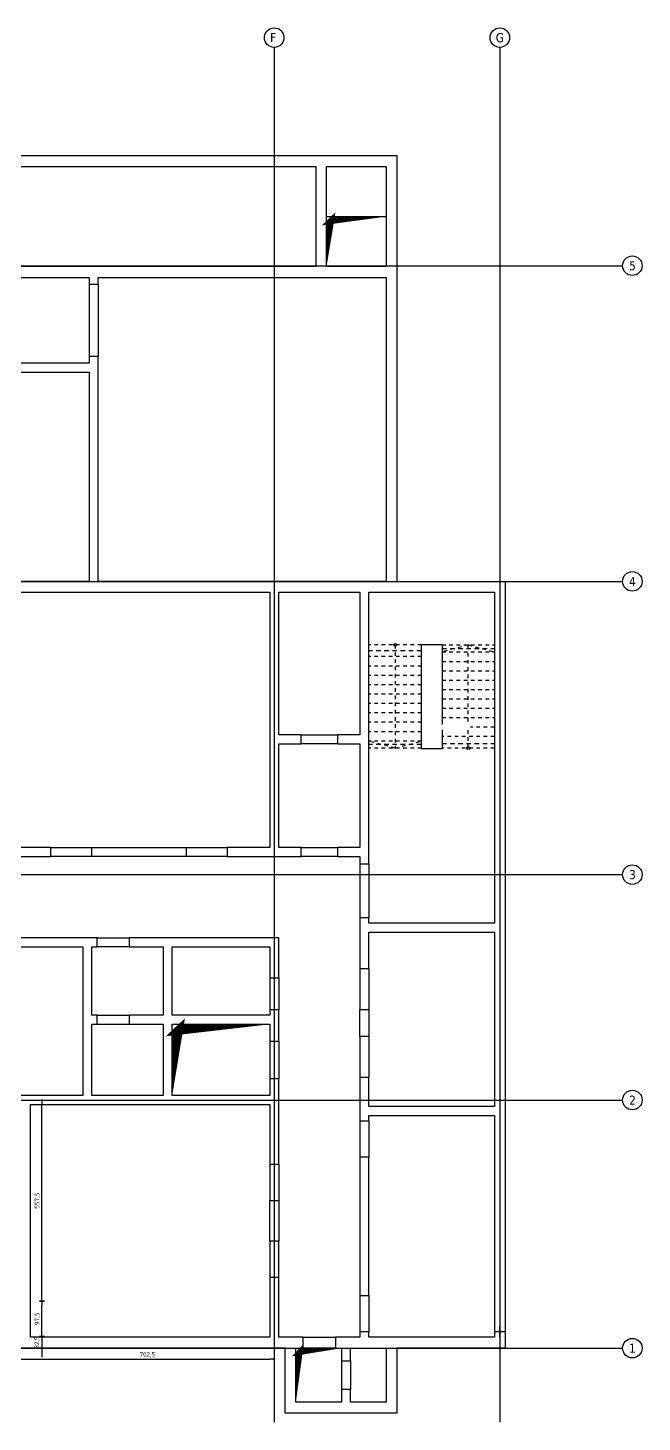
# Model space of a CAD drawing. Extents: x -169 to 69, y -7 to 55.
# Drawn here: x -68.16 to -51.14, y 4.74 to 43.38 of the extents above; entities that cross this region are included whole.
import ezdxf

# ---------------------------------------------------------------- set-up
doc = ezdxf.new("R2010")
doc.units = 0
doc.header["$LTSCALE"] = 0.5
for name, pattern in [('AUSGEZOGEN', [1000.01, 1000, 0.01]), ('DOT', [0.175, 0.05, -0.125]), ('HIDDEN', [0.375, 0.25, -0.125])]:
    doc.linetypes.add(name, pattern=pattern)
for name, color, linetype in [('ACHSEN', 7, 'Continuous'), ('AFU', 7, 'Continuous'), ('BETON', 7, 'Continuous'), ('DRUEBER', 7, 'Continuous'), ('grau_dunkel', 7, 'Continuous'), ('MASSE', 7, 'Continuous'), ('OBJEKT', 7, 'Continuous'), ('SFP_Achsen', 7, 'Continuous'), ('VERDECKT', 7, 'Continuous')]:
    doc.layers.add(name, color=color, linetype=linetype)
doc.styles.add('helv', font='tahoma.ttf')
doc.styles.add('txt', font='isocp.shx')
doc.linetypes.add('AFU_50M', pattern='A,0.45,["/",Standard,S=0.2,R=0,X=-0.01,Y=-0.1],0.07,["/",Standard,S=0.2,R=0,X=-0.01,Y=-0.1],0.45', length=0.97)
doc.dimstyles.new('DOT_I', dxfattribs={"dimscale": 0.5, "dimtxt": 0.25, "dimasz": 0.25, "dimexe": 0.1, "dimexo": 0.3, "dimgap": 0.1, "dimtad": 1, "dimdec": 3, "dimzin": 3, "dimtxsty": 'txt', "dimblk": 'DOT', "dimblk1": 'DOT', "dimblk2": 'DOT', "dimsah": 1, "dimcen": 0.1, "dimse1": 1, "dimse2": 1, "dimazin": 0, "dimtfac": 1, "dimtdec": 4, "dimtix": 1, "dimtmove": 2, "dimatfit": 3, "dimfxl": 0, "dimtvp": 1, "dimtolj": 1, "dimtzin": 0, "dimarcsym": 0})

# ---------------------------------------------------------------- blocks, each defined once
blk = doc.blocks.new('DOT')
at = {"layer": 'MASSE', "color": 7, "linetype": 'Continuous'}
for p, q in [((0, 0), (-1, 0)), ((0, 0.54), (0, -0.54))]:
    blk.add_line(p, q, dxfattribs=at)
at = {"layer": 'MASSE', "color": 7, "linetype": 'Continuous', "const_width": 0.2}
blk.add_lwpolyline([(-0.1, 0, 1), (0.1, 0, 1)], format="xyb", close=True, dxfattribs=at)
blk = doc.blocks.new('*D175')
at = {"layer": 'Defpoints', "color": 0, "linetype": 'AUSGEZOGEN', "transparency": 16777216}
for p in [(-68.357, 6.479), (-61.332, 6.479), (-61.332, 6.479)]:
    blk.add_point(p, dxfattribs=at)
at = {"layer": 'MASSE', "color": 0, "linetype": 'AUSGEZOGEN', "lineweight": -2, "transparency": 16777216}
blk.add_line((-68.232, 6.479), (-61.457, 6.479), dxfattribs=at)
at = {"layer": 'MASSE', "color": 0, "linetype": 'AUSGEZOGEN', "lineweight": -2, "transparency": 16777216, "xscale": 0.125, "yscale": 0.125, "zscale": 0.125, "rotation": 180}
blk.add_blockref('DOT', (-68.357, 6.479), dxfattribs=at)
at = {"layer": 'MASSE', "color": 0, "linetype": 'AUSGEZOGEN', "lineweight": -2, "transparency": 16777216, "xscale": 0.125, "yscale": 0.125, "zscale": 0.125}
blk.add_blockref('DOT', (-61.332, 6.479), dxfattribs=at)
at = {"layer": 'MASSE', "color": 0, "linetype": 'AUSGEZOGEN', "transparency": 16777216, "insert": (-64.844, 6.601), "char_height": 0.125, "attachment_point": 5, "style": 'txt'}
blk.add_mtext('\\A1;702,5', dxfattribs=at)
blk = doc.blocks.new('*D176')
at = {"layer": 'Defpoints', "color": 0, "linetype": 'AUSGEZOGEN', "transparency": 16777216}
for p in [(-67.765, 7.113), (-67.765, 6.788), (-67.765, 6.788)]:
    blk.add_point(p, dxfattribs=at)
at = {"layer": 'MASSE', "color": 0, "linetype": 'AUSGEZOGEN', "lineweight": -2, "transparency": 16777216}
for p, q in [((-67.765, 7.238), (-67.765, 7.363)), ((-67.765, 7.113), (-67.765, 6.788)), ((-67.765, 6.663), (-67.765, 6.538))]:
    blk.add_line(p, q, dxfattribs=at)
at = {"layer": 'MASSE', "color": 0, "linetype": 'AUSGEZOGEN', "lineweight": -2, "transparency": 16777216, "xscale": 0.125, "yscale": 0.125, "zscale": 0.125}
for p, rotation in [((-67.765, 7.113), 270), ((-67.765, 6.788), 90)]:
    blk.add_blockref('DOT', p, dxfattribs=dict(at, rotation=rotation))
at = {"layer": 'MASSE', "color": 0, "linetype": 'AUSGEZOGEN', "transparency": 16777216, "insert": (-67.896, 6.945), "char_height": 0.125, "attachment_point": 5, "rotation": 90, "style": 'txt'}
blk.add_mtext('\\A1;32,5', dxfattribs=at)
blk = doc.blocks.new('*D177')
at = {"layer": 'Defpoints', "color": 0, "linetype": 'AUSGEZOGEN', "transparency": 16777216}
for p in [(-67.765, 8.088), (-67.765, 8.088), (-67.765, 7.113)]:
    blk.add_point(p, dxfattribs=at)
at = {"layer": 'MASSE', "color": 0, "linetype": 'AUSGEZOGEN', "lineweight": -2, "transparency": 16777216}
blk.add_line((-67.765, 7.238), (-67.765, 7.963), dxfattribs=at)
at = {"layer": 'MASSE', "color": 0, "linetype": 'AUSGEZOGEN', "lineweight": -2, "transparency": 16777216, "xscale": 0.125, "yscale": 0.125, "zscale": 0.125}
for p, rotation in [((-67.765, 8.088), 90), ((-67.765, 7.113), 270)]:
    blk.add_blockref('DOT', p, dxfattribs=dict(at, rotation=rotation))
at = {"layer": 'MASSE', "color": 0, "linetype": 'AUSGEZOGEN', "transparency": 16777216, "insert": (-67.887, 7.6), "char_height": 0.125, "attachment_point": 5, "rotation": 90, "style": 'txt'}
blk.add_mtext('\\A1;97,5', dxfattribs=at)
blk = doc.blocks.new('*D178')
at = {"layer": 'Defpoints', "color": 0, "linetype": 'AUSGEZOGEN', "transparency": 16777216}
for p in [(-67.765, 13.663), (-67.765, 13.663), (-67.765, 8.088)]:
    blk.add_point(p, dxfattribs=at)
at = {"layer": 'MASSE', "color": 0, "linetype": 'AUSGEZOGEN', "lineweight": -2, "transparency": 16777216}
blk.add_line((-67.765, 8.213), (-67.765, 13.538), dxfattribs=at)
at = {"layer": 'MASSE', "color": 0, "linetype": 'AUSGEZOGEN', "lineweight": -2, "transparency": 16777216, "xscale": 0.125, "yscale": 0.125, "zscale": 0.125}
for p, rotation in [((-67.765, 13.663), 90), ((-67.765, 8.088), 270)]:
    blk.add_blockref('DOT', p, dxfattribs=dict(at, rotation=rotation))
at = {"layer": 'MASSE', "color": 0, "linetype": 'AUSGEZOGEN', "transparency": 16777216, "insert": (-67.887, 10.875), "char_height": 0.125, "attachment_point": 5, "rotation": 90, "style": 'txt'}
blk.add_mtext('\\A1;557,5', dxfattribs=at)

msp = doc.modelspace()

# ---------------------------------------------------------------- linework, layer by layer
at = {"layer": 'ACHSEN', "color": 140, "linetype": 'AUSGEZOGEN'}
for p, q in [((-61.33193, 42.83815), (-61.33193, 4.738)), ((-55.08193, 42.83815), (-55.08193, 4.738)), ((-95.63193, 36.788), (-51.68193, 36.788)), ((-95.63193, 28.038), (-51.68193, 28.038)), ((-95.63193, 19.913), (-51.68193, 19.913)), ((-95.63193, 13.663), (-51.68193, 13.663)), ((-95.63193, 6.788), (-51.68193, 6.788))]:
    msp.add_line(p, q, dxfattribs=at)
at = {"layer": 'AFU', "color": 1, "linetype": 'AUSGEZOGEN'}
msp.add_line((-55.08193, 7.088), (-55.08193, 7.388), dxfattribs=at)
at = {"layer": 'AFU', "color": 8, "linetype": 'AFU_50M'}
msp.add_line((-54.93193, 7.238), (-55.23193, 7.238), dxfattribs=at)
at = {"layer": 'BETON', "color": 6, "linetype": 'AUSGEZOGEN', "lineweight": -2}
for points in [[(-90.72193, 35.823), (-90.72193, 35.823), (-90.72193, 38.423), (-82.65193, 38.423), (-82.65193, 36.763), (-76.11193, 36.763), (-76.11193, 39.838), (-57.93193, 39.838), (-57.93193, 28.038), (-54.93193, 28.038), (-54.93193, 6.788), (-57.93193, 6.788), (-57.93193, 4.988), (-61.03193, 4.988), (-61.03193, 6.788), (-93.98193, 6.788), (-93.98193, 20.963), (-93.93193, 20.963), (-93.93193, 35.823)], [(-68.70693, 39.538), (-60.18193, 39.538), (-60.18193, 36.763), (-68.70693, 36.763)], [(-68.95693, 36.463), (-66.45693, 36.463), (-66.45693, 36.278), (-66.20693, 36.278), (-66.20693, 36.463), (-58.23193, 36.463), (-58.23193, 28.038), (-66.20693, 28.038), (-66.20693, 34.268), (-66.45693, 34.268), (-66.45693, 34.088), (-68.95693, 34.088)], [(-68.70693, 33.838), (-66.45693, 33.838), (-66.45693, 28.038), (-68.70693, 28.038)], [(-68.70693, 27.738), (-61.45693, 27.738), (-61.45693, 20.663), (-62.63693, 20.663), (-62.63693, 20.413), (-60.58693, 20.413), (-60.58693, 20.663), (-61.20693, 20.663), (-61.20693, 23.538), (-60.58693, 23.538), (-60.58693, 23.788), (-61.20693, 23.788), (-61.20693, 27.738), (-58.95693, 27.738), (-58.95693, 23.788), (-59.57693, 23.788), (-59.57693, 23.538), (-58.95693, 23.538), (-58.95693, 20.663), (-59.57693, 20.663), (-59.57693, 20.413), (-58.95693, 20.413), (-58.95693, 20.213), (-58.70693, 20.213), (-58.70693, 27.738), (-55.23193, 27.738), (-55.23193, 18.563), (-58.70693, 18.563), (-58.70693, 18.713), (-58.95693, 18.713), (-58.95693, 17.313), (-58.70693, 17.313), (-58.70693, 18.313), (-55.23193, 18.313), (-55.23193, 13.488), (-58.70693, 13.488), (-58.70693, 14.288), (-58.95693, 14.288), (-58.95693, 13.088), (-58.70693, 13.088), (-58.70693, 13.238), (-55.23193, 13.238), (-55.23193, 7.088), (-58.70693, 7.088), (-58.70693, 7.238), (-58.95693, 7.238), (-58.95693, 7.088), (-59.63193, 7.088), (-59.63193, 6.788), (-59.46693, 6.788), (-59.46693, 6.438), (-59.21693, 6.438), (-59.21693, 6.788), (-58.23193, 6.788), (-58.23193, 5.288), (-59.21693, 5.288), (-59.21693, 5.638), (-59.46693, 5.638), (-59.46693, 5.28801), (-60.73193, 5.28802), (-60.73193, 6.788), (-60.53193, 6.788), (-60.53193, 7.088), (-61.20693, 7.088), (-61.20693, 8.743), (-61.45693, 8.743), (-61.45693, 7.088), (-68.08193, 7.088), (-68.08193, 13.538), (-61.45693, 13.538), (-61.45693, 11.888), (-61.20693, 11.888), (-61.20693, 14.248), (-61.45693, 14.248), (-61.45693, 13.788), (-64.15693, 13.788), (-64.15693, 15.763), (-61.45693, 15.763), (-61.45693, 15.298), (-61.20693, 15.298), (-61.20693, 16.163), (-61.45693, 16.163), (-61.45693, 16.013), (-64.15693, 16.01299), (-64.15693, 17.913), (-61.45693, 17.913), (-61.45693, 17.048), (-61.20693, 17.048), (-61.20693, 18.163), (-65.34693, 18.163), (-65.34693, 17.913), (-64.40693, 17.91292), (-64.40693, 16.013), (-65.34693, 16.013), (-65.34693, 15.763), (-64.40693, 15.763), (-64.40693, 13.788), (-66.38193, 13.788), (-66.38193, 15.763), (-66.23193, 15.763), (-66.23193, 16.013), (-66.38193, 16.013), (-66.38193, 17.913), (-66.23193, 17.913), (-66.23193, 18.163), (-68.70693, 18.163)], [(-68.70693, 20.413), (-67.52193, 20.413), (-67.52193, 20.663), (-68.70693, 20.663)], [(-68.70693, 17.913), (-66.63193, 17.913), (-66.63193, 13.788), (-68.70693, 13.788)]]:
    msp.add_lwpolyline(points, dxfattribs=at)
for points in [[(-59.88193, 39.538), (-58.23193, 39.538), (-58.23193, 36.763), (-59.88193, 36.763)], [(-66.38693, 20.663), (-63.77193, 20.663), (-63.77193, 20.413), (-66.38693, 20.413)], [(-58.95693, 16.178), (-58.70693, 16.178), (-58.70693, 15.423), (-58.95693, 15.423)], [(-58.70693, 12.078), (-58.95693, 12.078), (-58.95693, 8.248), (-58.70693, 8.248)], [(-61.45693, 10.878), (-61.20693, 10.878), (-61.20693, 9.753), (-61.45693, 9.753)]]:
    msp.add_lwpolyline(points, close=True, dxfattribs=at)
at = {"layer": 'DRUEBER', "color": 7, "linetype": 'DOT'}
for p, q in [((-57.25693, 26.278), (-58.70693, 26.278)), ((-57.98193, 26.278), (-57.98193, 23.418)), ((-56.68193, 26.278), (-55.23193, 26.278)), ((-55.95693, 26.278), (-56.68193, 26.083)), ((-55.95693, 24.15857), (-55.95693, 26.278)), ((-55.95693, 26.278), (-55.23193, 26.083)), ((-57.25693, 25.953), (-58.70693, 25.953)), ((-56.68193, 26.083), (-55.23193, 26.083)), ((-57.25693, 25.693), (-58.70693, 25.693)), ((-56.68193, 25.823), (-55.23193, 25.823)), ((-56.68193, 25.563), (-55.23193, 25.563)), ((-57.25693, 25.433), (-58.70693, 25.433)), ((-57.25693, 25.173), (-58.70693, 25.173)), ((-56.68193, 25.303), (-55.23193, 25.303)), ((-57.25693, 24.913), (-58.70693, 24.913)), ((-56.68193, 25.043), (-55.23193, 25.043)), ((-56.68193, 24.783), (-55.23193, 24.783)), ((-57.25693, 24.653), (-58.70693, 24.653)), ((-57.25693, 24.393), (-58.70693, 24.393)), ((-56.68193, 24.523), (-55.23193, 24.523)), ((-57.25693, 24.133), (-58.70693, 24.133)), ((-56.68193, 24.263), (-55.23193, 24.263)), ((-55.95693, 23.418), (-55.95693, 23.99686)), ((-55.23193, 24.003), (-55.89507, 24.003)), ((-57.25693, 23.873), (-58.70693, 23.873)), ((-57.25693, 23.613), (-58.70693, 23.613)), ((-57.98193, 23.418), (-58.70693, 23.613)), ((-57.98193, 23.418), (-57.25693, 23.613)), ((-55.23193, 23.743), (-56.68193, 23.743)), ((-57.25693, 23.418), (-58.70693, 23.418)), ((-55.23193, 23.418), (-56.68193, 23.418))]:
    msp.add_line(p, q, dxfattribs=at)
at = {"layer": 'grau_dunkel', "color": 21}
for points in [[(-59.88193, 36.763, 0, 0.22585, 0), (-59.76938, 38.13879, 0, 0, 0), (-59.87455, 38.03787, 0.22076, 0, 0), (-58.23193, 38.148, 0, 0, 0)], [(-61.45693, 15.763, 0, 0.30999, 0), (-64.14803, 15.60826, 0, 0, 0), (-63.99644, 15.74987, 0.32206, 0, 0), (-64.15693, 13.788, 0, 0, 0)], [(-60.73193, 5.28802, 0, 0.20174, 0), (-60.63129, 6.78122, 0, 0, 0), (-60.72352, 6.6852, 0.20628, 0, 0), (-59.46693, 6.788, 0, 0, 0)]]:
    msp.add_lwpolyline(points, format="xyseb", dxfattribs=at)
at = {"layer": 'OBJEKT', "color": 7, "linetype": 'AUSGEZOGEN'}
for p, q in [((-59.88193, 38.148), (-58.23193, 38.148)), ((-66.45693, 36.278), (-66.45693, 34.268)), ((-66.20693, 36.278), (-66.20693, 34.268)), ((-57.25693, 26.288), (-57.25693, 23.408)), ((-57.25693, 26.288), (-56.68193, 26.288)), ((-56.68193, 26.288), (-56.68193, 24.07514)), ((-60.58693, 23.788), (-59.57693, 23.788)), ((-56.68193, 23.92491), (-56.68193, 23.408)), ((-59.57693, 23.538), (-60.58693, 23.538)), ((-57.25693, 23.408), (-56.68193, 23.408)), ((-67.52193, 20.663), (-66.38693, 20.663)), ((-63.77193, 20.663), (-62.63693, 20.663)), ((-60.58693, 20.663), (-59.57693, 20.663)), ((-66.38693, 20.413), (-67.52193, 20.413)), ((-62.63693, 20.413), (-63.77193, 20.413)), ((-59.57693, 20.413), (-60.58693, 20.413)), ((-58.95693, 20.213), (-58.95693, 18.713)), ((-58.70693, 20.213), (-58.70693, 18.713)), ((-66.23193, 18.163), (-65.34693, 18.163)), ((-65.34693, 17.913), (-66.23193, 17.913)), ((-61.45693, 17.048), (-61.45693, 16.163)), ((-61.20693, 17.048), (-61.20693, 16.163)), ((-58.95693, 17.313), (-58.95693, 16.178)), ((-58.70693, 17.313), (-58.70693, 16.178)), ((-66.23193, 16.013), (-65.34693, 16.013)), ((-66.23193, 15.763), (-65.34693, 15.763)), ((-61.45693, 15.298), (-61.45693, 14.248)), ((-61.20693, 15.298), (-61.20693, 14.248)), ((-58.95693, 15.423), (-58.95693, 14.288)), ((-58.70693, 15.423), (-58.70693, 14.288)), ((-58.95693, 13.088), (-58.95693, 12.078)), ((-58.70693, 13.088), (-58.70693, 12.078)), ((-61.45693, 11.888), (-61.45693, 10.878)), ((-61.20693, 11.888), (-61.20693, 10.878)), ((-61.45693, 9.753), (-61.45693, 8.743)), ((-61.20693, 8.743), (-61.20693, 9.753)), ((-58.95693, 8.248), (-58.95693, 7.238)), ((-58.70693, 8.248), (-58.70693, 7.238)), ((-60.53193, 7.088), (-59.63193, 7.088)), ((-59.63193, 6.788), (-60.53193, 6.788)), ((-59.46693, 6.438), (-59.46693, 5.638)), ((-59.21693, 6.438), (-59.21693, 5.638))]:
    msp.add_line(p, q, dxfattribs=at)
for centre in [(-57.98193, 26.278), (-55.95693, 23.418)]:
    msp.add_circle(centre, 0.04, dxfattribs=at)
at = {"layer": 'SFP_Achsen', "color": 7, "linetype": 'AUSGEZOGEN'}
for centre in [(-61.33193, 43.10862), (-55.08193, 43.10862), (-51.41145, 36.788), (-51.41145, 28.038), (-51.41145, 19.913), (-51.41145, 13.663), (-51.41145, 6.788)]:
    msp.add_circle(centre, 0.27048, dxfattribs=at)
at = {"layer": 'VERDECKT', "color": 7, "linetype": 'HIDDEN'}
for p, q in [((-57.25693, 26.11432), (-58.70693, 26.11432)), ((-56.68193, 26.18167), (-55.23193, 26.18167)), ((-57.25693, 23.51432), (-58.70693, 23.51432)), ((-56.68193, 23.548), (-55.23193, 23.548))]:
    msp.add_line(p, q, dxfattribs=at)

# ---------------------------------------------------------------- texts
at = {"layer": 'SFP_Achsen', "color": 6, "linetype": 'AUSGEZOGEN', "style": 'helv'}
for s, p in [('F', (-61.44598, 42.98424)), ('G', (-55.19598, 42.98424)), ('5', (-51.50207, 36.66179)), ('4', (-51.50207, 27.91179)), ('3', (-51.50207, 19.78679)), ('2', (-51.50207, 13.53679)), ('1', (-51.50207, 6.66179))]:
    msp.add_text(s, height=0.25, dxfattribs=at).set_placement(p)

# ---------------------------------------------------------------- dimensions: what is measured, and where the dimension line sits
at = {"layer": 'MASSE', "color": 7, "linetype": 'AUSGEZOGEN'}
for base, p1, p2, picture, middle in [((-67.76488, 13.663), (-67.76488, 8.088), (-67.76488, 13.663), '*D178', (-67.88675, 10.8755)), ((-67.76488, 8.088), (-67.76488, 7.113), (-67.76488, 8.088), '*D177', (-67.88672, 7.6005))]:
    dim = msp.add_linear_dim(base=base, p1=p1, p2=p2, angle=90, dimstyle='DOT_I', override={"dimdec": 1, "dimlfac": 100}, dxfattribs=at)
    dim.commit()
    dim.dimension.update_dxf_attribs({"geometry": picture, "text_midpoint": middle})
dim = msp.add_linear_dim(base=(-67.76488, 6.788), p1=(-67.76488, 7.113), p2=(-67.76488, 6.788), angle=90, dimstyle='DOT_I', override={"dimdec": 1, "dimlfac": 100}, dxfattribs=at)
dim.commit()
dim.dimension.update_dxf_attribs({"geometry": '*D176', "text_midpoint": (-67.89616, 6.94465), "dimtype": 160})
dim = msp.add_linear_dim(base=(-61.33193, 6.47871), p1=(-68.35693, 6.47871), p2=(-61.33193, 6.47871), dimstyle='DOT_I', override={"dimdec": 1, "dimlfac": 100}, dxfattribs=at)
dim.commit()
dim.dimension.update_dxf_attribs({"geometry": '*D175', "text_midpoint": (-64.84443, 6.6006)})

doc.saveas('drawing.dxf')
